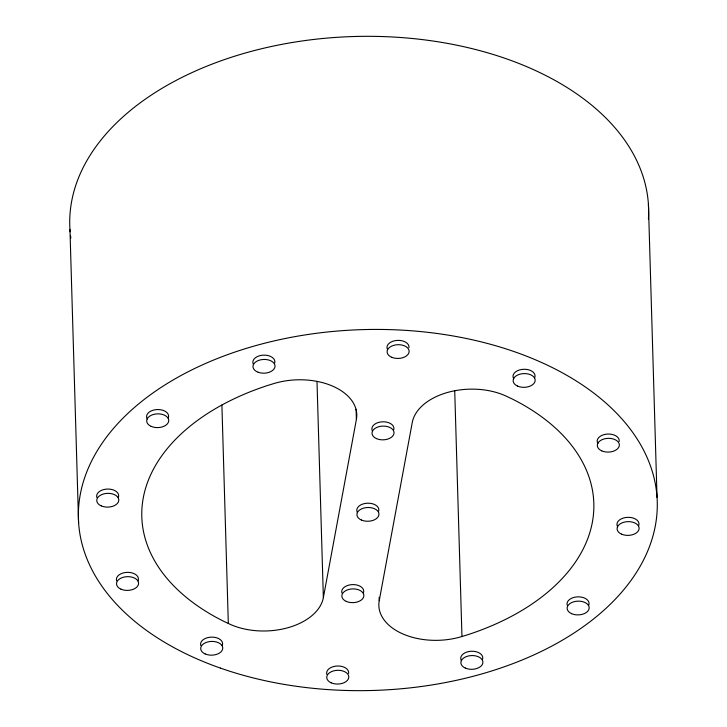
<?xml version="1.0" encoding="UTF-8"?>
<svg xmlns="http://www.w3.org/2000/svg" width="727" height="727" viewBox="0 0 727 727"><rect width="100%" height="100%" fill="white"/><g stroke="black" fill="none" stroke-linecap="round" stroke-linejoin="round"><path stroke-width="1.09" d="M356.394 419.434A58.514 36.477 -1.7 0 0 332.557 386.092A58.514 36.477 -1.7 0 0 273.67 383.62L267.354 385.564A226.124 140.956 -1.7 0 0 223.671 621.267L228.323 623.466A58.514 36.477 -1.7 0 0 287.283 627.901A58.514 36.477 -1.7 0 0 323.361 597.658L356.394 419.434L356.094 409.246M379.23 600.693L412.264 422.469A58.514 36.477 -1.7 0 1 447.859 392.362A58.514 36.477 -1.7 0 1 506.474 396.27L511.962 398.859A226.124 140.956 -1.7 0 1 468.27 634.562L461.954 636.507A58.514 36.477 -1.7 0 1 403.067 634.035A58.514 36.477 -1.7 0 1 379.23 600.693L379.13 597.294M648.411 204.223L657.035 497.35M454.729 390.917L461.954 636.507M316.999 381.493L323.361 597.658M221.899 405.03L228.323 623.466M69.965 229.65L78.589 522.777M357.475 512.644A11.032 6.879 -1.7 0 1 367.353 503.202A11.032 6.879 -1.7 0 1 378.431 511.726M326.832 674.42A11.032 6.879 -1.7 0 1 337.183 666.005A11.032 6.879 -1.7 0 1 348.596 673.456M341.917 593.014A11.032 6.879 -1.7 0 1 353.131 584.581A11.032 6.879 -1.7 0 1 363.346 593.123M200.788 645.54A11.032 6.879 -1.7 0 1 212.011 637.106A11.032 6.879 -1.7 0 1 222.226 645.64M513.689 378.722A11.032 6.879 -1.7 0 1 523.567 369.28A11.032 6.879 -1.7 0 1 534.645 377.804M387.237 348.996A11.032 6.879 -1.7 0 1 397.224 340.409A11.032 6.879 -1.7 0 1 408.974 347.67M253.269 364.091A11.032 6.879 -1.7 0 1 263.383 355.139A11.032 6.879 -1.7 0 1 274.688 363.118M147.254 418.997A11.032 6.879 -1.7 0 1 157.132 409.555A11.032 6.879 -1.7 0 1 168.219 418.08M96.845 497.477A11.032 6.879 -1.7 0 1 108.059 489.044A11.032 6.879 -1.7 0 1 118.274 497.586M372.56 431.247A11.032 6.879 -1.7 0 1 382.438 421.796A11.032 6.879 -1.7 0 1 393.516 430.32M597.867 443.488A11.032 6.879 -1.7 0 1 606.881 434.101A11.032 6.879 -1.7 0 1 619.159 441.507M617.632 526.784A11.032 6.879 -1.7 0 1 627.51 517.342A11.032 6.879 -1.7 0 1 638.597 525.866M567.224 605.264A11.032 6.879 -1.7 0 1 578.438 596.831A11.032 6.879 -1.7 0 1 588.652 605.373M461.427 660.707A11.032 6.879 -1.7 0 1 471.305 651.256A11.032 6.879 -1.7 0 1 482.383 659.78M116.611 580.773A11.032 6.879 -1.7 0 1 127.825 572.34A11.032 6.879 -1.7 0 1 138.039 580.882M70.128 231.74A289.546 180.496 -1.7 0 1 357.248 36.432A289.546 180.496 -1.7 0 1 648.429 218.927M70.837 238.02A289.546 180.496 -1.7 0 1 70.564 235.93M220.39 668.086A289.546 180.496 -1.7 0 0 657.272 506.801A289.546 180.496 -1.7 0 0 225.779 355.303A289.546 180.496 -1.7 0 0 220.39 668.086M331.185 682.817A11.032 6.879 -1.7 0 0 348.724 677.773A11.032 6.879 -1.7 0 0 333.393 670.939A11.032 6.879 -1.7 0 0 331.185 682.817M346.279 601.411A11.032 6.879 -1.7 0 0 363.809 596.367A11.032 6.879 -1.7 0 0 348.478 589.542A11.032 6.879 -1.7 0 0 346.279 601.411M205.15 653.937A11.032 6.879 -1.7 0 0 222.68 648.893A11.032 6.879 -1.7 0 0 207.349 642.059A11.032 6.879 -1.7 0 0 205.15 653.937M517.569 386.092A11.032 6.879 -1.7 0 0 535.108 381.048A11.032 6.879 -1.7 0 0 519.778 374.223A11.032 6.879 -1.7 0 0 517.569 386.092M601.756 450.858A11.032 6.879 -1.7 0 0 619.286 445.815A11.032 6.879 -1.7 0 0 603.955 438.981A11.032 6.879 -1.7 0 0 601.756 450.858M621.521 534.154A11.032 6.879 -1.7 0 0 639.051 529.111A11.032 6.879 -1.7 0 0 623.721 522.277A11.032 6.879 -1.7 0 0 621.521 534.154M571.576 613.661A11.032 6.879 -1.7 0 0 589.115 608.617A11.032 6.879 -1.7 0 0 573.785 601.783A11.032 6.879 -1.7 0 0 571.576 613.661M465.307 668.077A11.032 6.879 -1.7 0 0 482.846 663.033A11.032 6.879 -1.7 0 0 467.516 656.199A11.032 6.879 -1.7 0 0 465.307 668.077M361.364 520.014A11.032 6.879 -1.7 0 0 378.894 514.97A11.032 6.879 -1.7 0 0 363.564 508.137A11.032 6.879 -1.7 0 0 361.364 520.014M376.45 438.608A11.032 6.879 -1.7 0 0 393.979 433.565A11.032 6.879 -1.7 0 0 378.649 426.74A11.032 6.879 -1.7 0 0 376.45 438.608M258.149 372.251A11.032 6.879 -1.7 0 0 275.015 366.353A11.032 6.879 -1.7 0 0 258.812 360.338A11.032 6.879 -1.7 0 0 258.149 372.251M151.143 426.367A11.032 6.879 -1.7 0 0 168.673 421.324A11.032 6.879 -1.7 0 0 153.342 414.49A11.032 6.879 -1.7 0 0 151.143 426.367M101.198 505.874A11.032 6.879 -1.7 0 0 118.737 500.83A11.032 6.879 -1.7 0 0 103.407 493.996A11.032 6.879 -1.7 0 0 101.198 505.874M120.973 589.17A11.032 6.879 -1.7 0 0 138.503 584.126A11.032 6.879 -1.7 0 0 123.172 577.293A11.032 6.879 -1.7 0 0 120.973 589.17M391.78 357.311A11.032 6.879 -1.7 0 0 409.101 351.977A11.032 6.879 -1.7 0 0 393.461 345.416A11.032 6.879 -1.7 0 0 391.78 357.311"/></g></svg>
